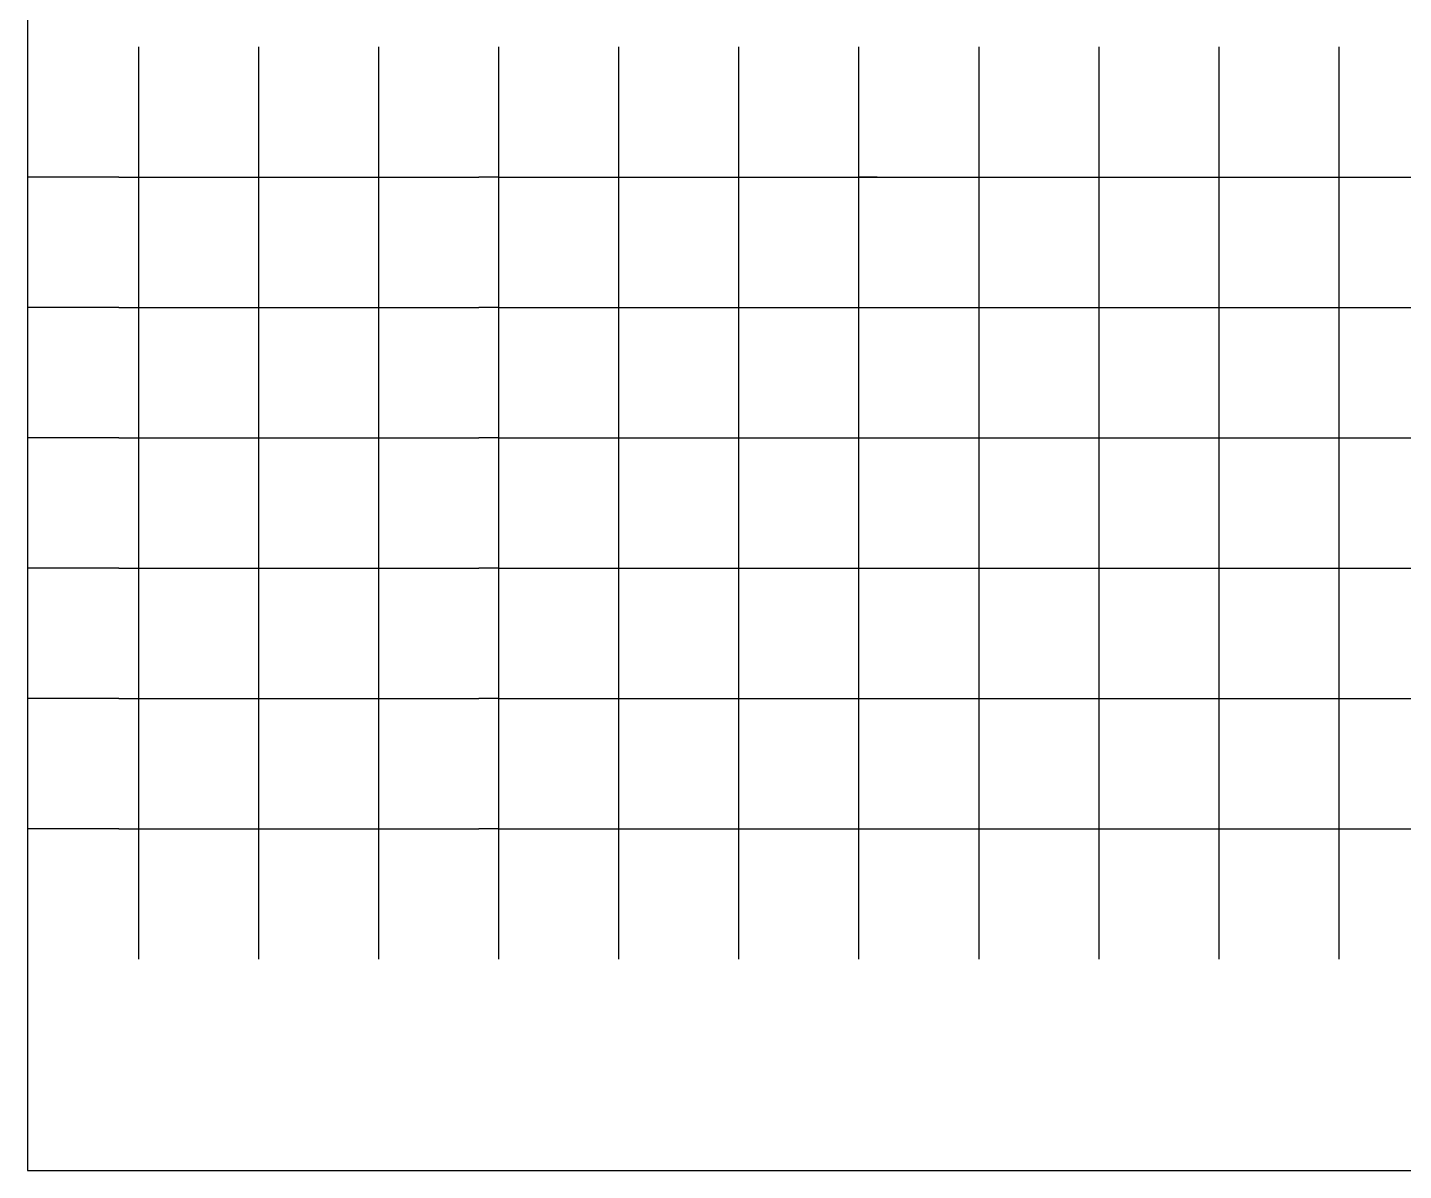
# Model space of a CAD drawing. Extents: x 0 to 304, y 0 to 158.
# Drawn here: x 0.1 to 67.2, y 0.2 to 55.9 of the extents above; entities that cross this region are included whole.
import ezdxf

# ---------------------------------------------------------------- set-up
doc = ezdxf.new("R2010")
doc.units = 0

msp = doc.modelspace()

# ---------------------------------------------------------------- linework, layer by layer
at = {"layer": '2xDUENQ T450SP30'}
for p, q in [((4.6, 48.65, 4.8), (0.15, 48.65, 4.8)), ((4.6, 48.65, 9.6), (0.15, 48.65, 9.6)), ((6.5, 48.65, 4.8), (10.45, 48.65, 4.8)), ((6.5, 48.65, 9.6), (10.45, 48.65, 9.6)), ((18.25, 48.65, 4.8), (22.15, 48.65, 4.8)), ((18.25, 48.65, 9.6), (22.15, 48.65, 9.6)), ((29.85, 48.65, 4.8), (33.9, 48.65, 4.8)), ((29.85, 48.65, 9.6), (33.9, 48.65, 9.6)), ((41.55, 48.65, 4.8), (45.6, 48.65, 4.8)), ((41.55, 48.65, 9.6), (45.6, 48.65, 9.6)), ((53.25, 48.65, 4.8), (57.3, 48.65, 4.8)), ((53.25, 48.65, 9.6), (57.3, 48.65, 9.6)), ((64.95, 48.65, 4.8), (69, 48.65, 4.8)), ((64.95, 48.65, 9.6), (69, 48.65, 9.6)), ((4.6, 42.3, 4.8), (0.15, 42.3, 4.8)), ((4.6, 42.3, 9.6), (0.15, 42.3, 9.6)), ((6.5, 42.3, 4.8), (10.45, 42.3, 4.8)), ((6.5, 42.3, 9.6), (10.45, 42.3, 9.6)), ((18.25, 42.3, 4.8), (22.15, 42.3, 4.8)), ((18.25, 42.3, 9.6), (22.15, 42.3, 9.6)), ((29.85, 42.3, 4.8), (33.9, 42.3, 4.8)), ((29.85, 42.3, 9.6), (33.9, 42.3, 9.6)), ((41.55, 42.3, 4.8), (45.6, 42.3, 4.8)), ((41.55, 42.3, 9.6), (45.6, 42.3, 9.6)), ((53.25, 42.3, 4.8), (57.3, 42.3, 4.8)), ((53.25, 42.3, 9.6), (57.3, 42.3, 9.6)), ((64.95, 42.3, 4.8), (69, 42.3, 4.8)), ((64.95, 42.3, 9.6), (69, 42.3, 9.6)), ((4.6, 35.95, 4.8), (0.15, 35.95, 4.8)), ((4.6, 35.95, 9.6), (0.15, 35.95, 9.6)), ((6.5, 35.95, 4.8), (10.45, 35.95, 4.8)), ((6.5, 35.95, 9.6), (10.45, 35.95, 9.6)), ((18.25, 35.95, 4.8), (22.15, 35.95, 4.8)), ((18.25, 35.95, 9.6), (22.15, 35.95, 9.6)), ((29.85, 35.95, 4.8), (33.9, 35.95, 4.8)), ((29.85, 35.95, 9.6), (33.9, 35.95, 9.6)), ((41.55, 35.95, 4.8), (45.6, 35.95, 4.8)), ((41.55, 35.95, 9.6), (45.6, 35.95, 9.6)), ((53.25, 35.95, 4.8), (57.3, 35.95, 4.8)), ((53.25, 35.95, 9.6), (57.3, 35.95, 9.6)), ((64.95, 35.95, 4.8), (69, 35.95, 4.8)), ((64.95, 35.95, 9.6), (69, 35.95, 9.6)), ((4.6, 29.6, 4.8), (0.15, 29.6, 4.8)), ((4.6, 29.6, 9.6), (0.15, 29.6, 9.6)), ((6.5, 29.6, 4.8), (10.45, 29.6, 4.8)), ((6.5, 29.6, 9.6), (10.45, 29.6, 9.6)), ((18.25, 29.6, 4.8), (22.15, 29.6, 4.8)), ((18.25, 29.6, 9.6), (22.15, 29.6, 9.6)), ((29.85, 29.6, 4.8), (33.9, 29.6, 4.8)), ((29.85, 29.6, 9.6), (33.9, 29.6, 9.6)), ((41.55, 29.6, 4.8), (45.6, 29.6, 4.8)), ((41.55, 29.6, 9.6), (45.6, 29.6, 9.6)), ((53.25, 29.6, 4.8), (57.3, 29.6, 4.8)), ((53.25, 29.6, 9.6), (57.3, 29.6, 9.6)), ((64.95, 29.6, 4.8), (69, 29.6, 4.8)), ((64.95, 29.6, 9.6), (69, 29.6, 9.6)), ((4.6, 23.25, 4.8), (0.15, 23.25, 4.8)), ((4.6, 23.25, 9.6), (0.15, 23.25, 9.6)), ((6.5, 23.25, 4.8), (10.45, 23.25, 4.8)), ((6.5, 23.25, 9.6), (10.45, 23.25, 9.6)), ((18.25, 23.25, 4.8), (22.15, 23.25, 4.8)), ((18.25, 23.25, 9.6), (22.15, 23.25, 9.6)), ((29.85, 23.25, 4.8), (33.9, 23.25, 4.8)), ((29.85, 23.25, 9.6), (33.9, 23.25, 9.6)), ((41.55, 23.25, 4.8), (45.6, 23.25, 4.8)), ((41.55, 23.25, 9.6), (45.6, 23.25, 9.6)), ((53.25, 23.25, 4.8), (57.3, 23.25, 4.8)), ((53.25, 23.25, 9.6), (57.3, 23.25, 9.6)), ((64.95, 23.25, 4.8), (69, 23.25, 4.8)), ((64.95, 23.25, 9.6), (69, 23.25, 9.6)), ((4.6, 16.9, 4.8), (0.15, 16.9, 4.8)), ((4.6, 16.9, 9.6), (0.15, 16.9, 9.6)), ((6.5, 16.9, 4.8), (10.45, 16.9, 4.8)), ((6.5, 16.9, 9.6), (10.45, 16.9, 9.6)), ((18.25, 16.9, 4.8), (22.15, 16.9, 4.8)), ((18.25, 16.9, 9.6), (22.15, 16.9, 9.6)), ((29.85, 16.9, 4.8), (33.9, 16.9, 4.8)), ((29.85, 16.9, 9.6), (33.9, 16.9, 9.6)), ((41.55, 16.9, 4.8), (45.6, 16.9, 4.8)), ((41.55, 16.9, 9.6), (45.6, 16.9, 9.6)), ((53.25, 16.9, 4.8), (57.3, 16.9, 4.8)), ((53.25, 16.9, 9.6), (57.3, 16.9, 9.6)), ((64.95, 16.9, 4.8), (69, 16.9, 4.8)), ((64.95, 16.9, 9.6), (69, 16.9, 9.6))]:
    msp.add_line(p, q, dxfattribs=at)
at = {"layer": '2xDUENQ T450SP50'}
for p, q in [((4.6, 48.65, 4.8), (5.55, 48.65, 4.8)), ((4.6, 48.65, 9.6), (5.55, 48.65, 9.6)), ((5.55, 48.65, 4.8), (6.5, 48.65, 4.8)), ((5.55, 48.65, 9.6), (6.5, 48.65, 9.6)), ((10.45, 48.65, 9.6), (11.4, 48.65, 9.6)), ((11.4, 48.65, 4.8), (17.25, 48.65, 4.8)), ((11.4, 48.65, 9.6), (17.25, 48.65, 9.6)), ((17.25, 48.65, 4.8), (18.25, 48.65, 4.8)), ((17.25, 48.65, 9.6), (18.25, 48.65, 9.6)), ((23.1, 48.65, 4.8), (22.15, 48.65, 4.8)), ((23.1, 48.65, 9.6), (22.15, 48.65, 9.6)), ((23.1, 48.65, 4.8), (28.95, 48.65, 4.8)), ((23.1, 48.65, 9.6), (28.95, 48.65, 9.6)), ((28.95, 48.65, 4.8), (29.85, 48.65, 4.8)), ((28.95, 48.65, 9.6), (29.85, 48.65, 9.6)), ((33.9, 48.65, 4.8), (34.8, 48.65, 4.8)), ((33.9, 48.65, 9.6), (34.8, 48.65, 9.6)), ((34.8, 48.65, 4.8), (40.65, 48.65, 4.8)), ((34.8, 48.65, 9.6), (40.65, 48.65, 9.6)), ((40.65, 48.65, 9.6), (41.55, 48.65, 9.6)), ((41.55, 48.65, 4.8), (40.65, 48.65, 4.8)), ((45.6, 48.65, 4.8), (46.5, 48.65, 4.8)), ((45.6, 48.65, 9.6), (46.5, 48.65, 9.6)), ((46.5, 48.65, 4.8), (52.35, 48.65, 4.8)), ((46.5, 48.65, 9.6), (52.35, 48.65, 9.6)), ((52.35, 48.65, 4.8), (53.25, 48.65, 4.8)), ((52.35, 48.65, 9.6), (53.25, 48.65, 9.6)), ((57.3, 48.65, 4.8), (58.2, 48.65, 4.8)), ((57.3, 48.65, 9.6), (58.2, 48.65, 9.6)), ((58.2, 48.65, 4.8), (64.05, 48.65, 4.8)), ((58.2, 48.65, 9.6), (64.05, 48.65, 9.6)), ((64.05, 48.65, 4.8), (64.95, 48.65, 4.8)), ((64.05, 48.65, 9.6), (64.95, 48.65, 9.6)), ((4.6, 42.3, 4.8), (5.55, 42.3, 4.8)), ((4.6, 42.3, 9.6), (5.55, 42.3, 9.6)), ((5.55, 42.3, 4.8), (6.5, 42.3, 4.8)), ((5.55, 42.3, 9.6), (6.5, 42.3, 9.6)), ((10.45, 42.3, 4.8), (11.4, 42.3, 4.8)), ((10.45, 42.3, 9.6), (11.4, 42.3, 9.6)), ((11.4, 42.3, 4.8), (17.25, 42.3, 4.8)), ((11.4, 42.3, 9.6), (17.25, 42.3, 9.6)), ((17.25, 42.3, 4.8), (18.25, 42.3, 4.8)), ((17.25, 42.3, 9.6), (18.25, 42.3, 9.6)), ((23.1, 42.3, 4.8), (22.15, 42.3, 4.8)), ((23.1, 42.3, 9.6), (22.15, 42.3, 9.6)), ((23.1, 42.3, 4.8), (28.95, 42.3, 4.8)), ((23.1, 42.3, 9.6), (28.95, 42.3, 9.6)), ((28.95, 42.3, 4.8), (29.85, 42.3, 4.8)), ((28.95, 42.3, 9.6), (29.85, 42.3, 9.6)), ((33.9, 42.3, 4.8), (34.8, 42.3, 4.8)), ((33.9, 42.3, 9.6), (34.8, 42.3, 9.6)), ((34.8, 42.3, 4.8), (40.65, 42.3, 4.8)), ((34.8, 42.3, 9.6), (40.65, 42.3, 9.6)), ((40.65, 42.3, 4.8), (41.55, 42.3, 4.8)), ((40.65, 42.3, 9.6), (41.55, 42.3, 9.6)), ((45.6, 42.3, 4.8), (46.5, 42.3, 4.8)), ((45.6, 42.3, 9.6), (46.5, 42.3, 9.6)), ((46.5, 42.3, 4.8), (52.35, 42.3, 4.8)), ((46.5, 42.3, 9.6), (52.35, 42.3, 9.6)), ((52.35, 42.3, 4.8), (53.25, 42.3, 4.8)), ((52.35, 42.3, 9.6), (53.25, 42.3, 9.6)), ((57.3, 42.3, 4.8), (58.2, 42.3, 4.8)), ((57.3, 42.3, 9.6), (58.2, 42.3, 9.6)), ((58.2, 42.3, 4.8), (64.05, 42.3, 4.8)), ((58.2, 42.3, 9.6), (64.05, 42.3, 9.6)), ((64.05, 42.3, 4.8), (64.95, 42.3, 4.8)), ((64.05, 42.3, 9.6), (64.95, 42.3, 9.6)), ((4.6, 35.95, 4.8), (5.55, 35.95, 4.8)), ((4.6, 35.95, 9.6), (5.55, 35.95, 9.6)), ((5.55, 35.95, 4.8), (6.5, 35.95, 4.8)), ((5.55, 35.95, 9.6), (6.5, 35.95, 9.6)), ((10.45, 35.95, 4.8), (11.4, 35.95, 4.8)), ((10.45, 35.95, 9.6), (11.4, 35.95, 9.6)), ((11.4, 35.95, 4.8), (17.25, 35.95, 4.8)), ((11.4, 35.95, 9.6), (17.25, 35.95, 9.6)), ((17.25, 35.95, 4.8), (18.25, 35.95, 4.8)), ((17.25, 35.95, 9.6), (18.25, 35.95, 9.6)), ((23.1, 35.95, 4.8), (22.15, 35.95, 4.8)), ((23.1, 35.95, 9.6), (22.15, 35.95, 9.6)), ((23.1, 35.95, 4.8), (28.95, 35.95, 4.8)), ((23.1, 35.95, 9.6), (28.95, 35.95, 9.6)), ((28.95, 35.95, 4.8), (29.85, 35.95, 4.8)), ((28.95, 35.95, 9.6), (29.85, 35.95, 9.6)), ((33.9, 35.95, 4.8), (34.8, 35.95, 4.8)), ((33.9, 35.95, 9.6), (34.8, 35.95, 9.6)), ((34.8, 35.95, 4.8), (40.65, 35.95, 4.8)), ((34.8, 35.95, 9.6), (40.65, 35.95, 9.6)), ((40.65, 35.95, 4.8), (41.55, 35.95, 4.8)), ((40.65, 35.95, 9.6), (41.55, 35.95, 9.6)), ((45.6, 35.95, 4.8), (46.5, 35.95, 4.8)), ((45.6, 35.95, 9.6), (46.5, 35.95, 9.6)), ((46.5, 35.95, 4.8), (52.35, 35.95, 4.8)), ((46.5, 35.95, 9.6), (52.35, 35.95, 9.6)), ((52.35, 35.95, 4.8), (53.25, 35.95, 4.8)), ((52.35, 35.95, 9.6), (53.25, 35.95, 9.6)), ((57.3, 35.95, 4.8), (58.2, 35.95, 4.8)), ((57.3, 35.95, 9.6), (58.2, 35.95, 9.6)), ((58.2, 35.95, 4.8), (64.05, 35.95, 4.8)), ((58.2, 35.95, 9.6), (64.05, 35.95, 9.6)), ((64.05, 35.95, 4.8), (64.95, 35.95, 4.8)), ((64.05, 35.95, 9.6), (64.95, 35.95, 9.6)), ((4.6, 29.6, 4.8), (5.55, 29.6, 4.8)), ((4.6, 29.6, 9.6), (5.55, 29.6, 9.6)), ((5.55, 29.6, 4.8), (6.5, 29.6, 4.8)), ((5.55, 29.6, 9.6), (6.5, 29.6, 9.6)), ((10.45, 29.6, 4.8), (11.4, 29.6, 4.8)), ((10.45, 29.6, 9.6), (11.4, 29.6, 9.6)), ((11.4, 29.6, 4.8), (17.25, 29.6, 4.8)), ((11.4, 29.6, 9.6), (17.25, 29.6, 9.6)), ((17.25, 29.6, 4.8), (18.25, 29.6, 4.8)), ((17.25, 29.6, 9.6), (18.25, 29.6, 9.6)), ((23.1, 29.6, 4.8), (22.15, 29.6, 4.8)), ((23.1, 29.6, 9.6), (22.15, 29.6, 9.6)), ((23.1, 29.6, 4.8), (28.95, 29.6, 4.8)), ((23.1, 29.6, 9.6), (28.95, 29.6, 9.6)), ((28.95, 29.6, 4.8), (29.85, 29.6, 4.8)), ((28.95, 29.6, 9.6), (29.85, 29.6, 9.6)), ((33.9, 29.6, 4.8), (34.8, 29.6, 4.8)), ((33.9, 29.6, 9.6), (34.8, 29.6, 9.6)), ((34.8, 29.6, 4.8), (40.65, 29.6, 4.8)), ((34.8, 29.6, 9.6), (40.65, 29.6, 9.6)), ((40.65, 29.6, 4.8), (41.55, 29.6, 4.8)), ((40.65, 29.6, 9.6), (41.55, 29.6, 9.6)), ((45.6, 29.6, 4.8), (46.5, 29.6, 4.8)), ((45.6, 29.6, 9.6), (46.5, 29.6, 9.6)), ((46.5, 29.6, 4.8), (52.35, 29.6, 4.8)), ((46.5, 29.6, 9.6), (52.35, 29.6, 9.6)), ((52.35, 29.6, 4.8), (53.25, 29.6, 4.8)), ((52.35, 29.6, 9.6), (53.25, 29.6, 9.6)), ((57.3, 29.6, 4.8), (58.2, 29.6, 4.8)), ((57.3, 29.6, 9.6), (58.2, 29.6, 9.6)), ((58.2, 29.6, 4.8), (64.05, 29.6, 4.8)), ((58.2, 29.6, 9.6), (64.05, 29.6, 9.6)), ((64.05, 29.6, 4.8), (64.95, 29.6, 4.8)), ((64.05, 29.6, 9.6), (64.95, 29.6, 9.6)), ((4.6, 23.25, 4.8), (5.55, 23.25, 4.8)), ((4.6, 23.25, 9.6), (5.55, 23.25, 9.6)), ((5.55, 23.25, 4.8), (6.5, 23.25, 4.8)), ((5.55, 23.25, 9.6), (6.5, 23.25, 9.6)), ((10.45, 23.25, 4.8), (11.4, 23.25, 4.8)), ((10.45, 23.25, 9.6), (11.4, 23.25, 9.6)), ((11.4, 23.25, 4.8), (17.25, 23.25, 4.8)), ((11.4, 23.25, 9.6), (17.25, 23.25, 9.6)), ((17.25, 23.25, 4.8), (18.25, 23.25, 4.8)), ((17.25, 23.25, 9.6), (18.25, 23.25, 9.6)), ((23.1, 23.25, 4.8), (22.15, 23.25, 4.8)), ((23.1, 23.25, 9.6), (22.15, 23.25, 9.6)), ((23.1, 23.25, 4.8), (28.95, 23.25, 4.8)), ((23.1, 23.25, 9.6), (28.95, 23.25, 9.6)), ((28.95, 23.25, 4.8), (29.85, 23.25, 4.8)), ((28.95, 23.25, 9.6), (29.85, 23.25, 9.6)), ((33.9, 23.25, 4.8), (34.8, 23.25, 4.8)), ((33.9, 23.25, 9.6), (34.8, 23.25, 9.6)), ((34.8, 23.25, 4.8), (40.65, 23.25, 4.8)), ((34.8, 23.25, 9.6), (40.65, 23.25, 9.6)), ((40.65, 23.25, 4.8), (41.55, 23.25, 4.8)), ((40.65, 23.25, 9.6), (41.55, 23.25, 9.6)), ((45.6, 23.25, 4.8), (46.5, 23.25, 4.8)), ((45.6, 23.25, 9.6), (46.5, 23.25, 9.6)), ((46.5, 23.25, 4.8), (52.35, 23.25, 4.8)), ((46.5, 23.25, 9.6), (52.35, 23.25, 9.6)), ((52.35, 23.25, 4.8), (53.25, 23.25, 4.8)), ((52.35, 23.25, 9.6), (53.25, 23.25, 9.6)), ((57.3, 23.25, 4.8), (58.2, 23.25, 4.8)), ((57.3, 23.25, 9.6), (58.2, 23.25, 9.6)), ((58.2, 23.25, 4.8), (64.05, 23.25, 4.8)), ((58.2, 23.25, 9.6), (64.05, 23.25, 9.6)), ((64.05, 23.25, 4.8), (64.95, 23.25, 4.8)), ((64.05, 23.25, 9.6), (64.95, 23.25, 9.6)), ((4.6, 16.9, 4.8), (5.55, 16.9, 4.8)), ((4.6, 16.9, 9.6), (5.55, 16.9, 9.6)), ((5.55, 16.9, 4.8), (6.5, 16.9, 4.8)), ((5.55, 16.9, 9.6), (6.5, 16.9, 9.6)), ((10.45, 16.9, 4.8), (11.4, 16.9, 4.8)), ((10.45, 16.9, 9.6), (11.4, 16.9, 9.6)), ((11.4, 16.9, 4.8), (17.25, 16.9, 4.8)), ((11.4, 16.9, 9.6), (17.25, 16.9, 9.6)), ((17.25, 16.9, 4.8), (18.25, 16.9, 4.8)), ((17.25, 16.9, 9.6), (18.25, 16.9, 9.6)), ((23.1, 16.9, 4.8), (22.15, 16.9, 4.8)), ((23.1, 16.9, 9.6), (22.15, 16.9, 9.6)), ((23.1, 16.9, 4.8), (28.95, 16.9, 4.8)), ((23.1, 16.9, 9.6), (28.95, 16.9, 9.6)), ((28.95, 16.9, 4.8), (29.85, 16.9, 4.8)), ((28.95, 16.9, 9.6), (29.85, 16.9, 9.6)), ((33.9, 16.9, 4.8), (34.8, 16.9, 4.8)), ((33.9, 16.9, 9.6), (34.8, 16.9, 9.6)), ((34.8, 16.9, 4.8), (40.65, 16.9, 4.8)), ((34.8, 16.9, 9.6), (40.65, 16.9, 9.6)), ((40.65, 16.9, 4.8), (41.55, 16.9, 4.8)), ((40.65, 16.9, 9.6), (41.55, 16.9, 9.6)), ((45.6, 16.9, 4.8), (46.5, 16.9, 4.8)), ((45.6, 16.9, 9.6), (46.5, 16.9, 9.6)), ((46.5, 16.9, 4.8), (52.35, 16.9, 4.8)), ((46.5, 16.9, 9.6), (52.35, 16.9, 9.6)), ((52.35, 16.9, 4.8), (53.25, 16.9, 4.8)), ((52.35, 16.9, 9.6), (53.25, 16.9, 9.6)), ((57.3, 16.9, 4.8), (58.2, 16.9, 4.8)), ((57.3, 16.9, 9.6), (58.2, 16.9, 9.6)), ((58.2, 16.9, 4.8), (64.05, 16.9, 4.8)), ((58.2, 16.9, 9.6), (64.05, 16.9, 9.6)), ((64.05, 16.9, 4.8), (64.95, 16.9, 4.8)), ((64.05, 16.9, 9.6), (64.95, 16.9, 9.6))]:
    msp.add_line(p, q, dxfattribs=at)
at = {"layer": 'DUENQ T250SP40'}
for p, q in [((5.55, 55, 4.8), (5.55, 48.65, 4.8)), ((5.55, 55, 9.6), (5.55, 48.65, 9.6)), ((11.4, 55, 4.8), (11.4, 48.65, 4.8)), ((11.4, 55, 9.6), (11.4, 48.65, 9.6)), ((17.25, 55, 4.8), (17.25, 48.65, 4.8)), ((17.25, 55, 9.6), (17.25, 48.65, 9.6)), ((23.1, 55, 4.8), (23.1, 48.65, 4.8)), ((23.1, 55, 9.6), (23.1, 48.65, 9.6)), ((28.95, 55, 4.8), (28.95, 48.65, 4.8)), ((28.95, 55, 9.6), (28.95, 48.65, 9.6)), ((34.8, 55, 4.8), (34.8, 48.65, 4.8)), ((34.8, 55, 9.6), (34.8, 48.65, 9.6)), ((40.65, 55, 4.8), (40.65, 48.65, 4.8)), ((40.65, 55, 9.6), (40.65, 48.65, 9.6)), ((46.5, 55, 4.8), (46.5, 48.65, 4.8)), ((46.5, 55, 9.6), (46.5, 48.65, 9.6)), ((52.35, 55, 4.8), (52.35, 48.65, 4.8)), ((52.35, 55, 9.6), (52.35, 48.65, 9.6)), ((58.2, 55, 4.8), (58.2, 48.65, 4.8)), ((58.2, 55, 9.6), (58.2, 48.65, 9.6)), ((64.05, 55, 4.8), (64.05, 48.65, 4.8)), ((64.05, 55, 9.6), (64.05, 48.65, 9.6)), ((5.55, 48.65, 4.8), (5.55, 42.3, 4.8)), ((5.55, 48.65, 9.6), (5.55, 42.3, 9.6)), ((11.4, 48.65, 4.8), (11.4, 42.3, 4.8)), ((11.4, 48.65, 9.6), (11.4, 42.3, 9.6)), ((17.25, 48.65, 4.8), (17.25, 42.3, 4.8)), ((17.25, 48.65, 9.6), (17.25, 42.3, 9.6)), ((23.1, 48.65, 4.8), (23.1, 42.3, 4.8)), ((23.1, 48.65, 9.6), (23.1, 42.3, 9.6)), ((28.95, 48.65, 4.8), (28.95, 42.3, 4.8)), ((28.95, 48.65, 9.6), (28.95, 42.3, 9.6)), ((34.8, 48.65, 4.8), (34.8, 42.3, 4.8)), ((34.8, 48.65, 9.6), (34.8, 42.3, 9.6)), ((40.65, 48.65, 4.8), (40.65, 42.3, 4.8)), ((40.65, 48.65, 9.6), (40.65, 42.3, 9.6)), ((46.5, 48.65, 4.8), (46.5, 42.3, 4.8)), ((46.5, 48.65, 9.6), (46.5, 42.3, 9.6)), ((52.35, 48.65, 4.8), (52.35, 42.3, 4.8)), ((52.35, 48.65, 9.6), (52.35, 42.3, 9.6)), ((58.2, 48.65, 4.8), (58.2, 42.3, 4.8)), ((58.2, 48.65, 9.6), (58.2, 42.3, 9.6)), ((64.05, 48.65, 4.8), (64.05, 42.3, 4.8)), ((64.05, 48.65, 9.6), (64.05, 42.3, 9.6)), ((5.55, 42.3, 4.8), (5.55, 35.95, 4.8)), ((5.55, 42.3, 9.6), (5.55, 35.95, 9.6)), ((11.4, 42.3, 4.8), (11.4, 35.95, 4.8)), ((11.4, 42.3, 9.6), (11.4, 35.95, 9.6)), ((17.25, 42.3, 4.8), (17.25, 35.95, 4.8)), ((17.25, 42.3, 9.6), (17.25, 35.95, 9.6)), ((23.1, 42.3, 4.8), (23.1, 35.95, 4.8)), ((23.1, 42.3, 9.6), (23.1, 35.95, 9.6)), ((28.95, 42.3, 4.8), (28.95, 35.95, 4.8)), ((28.95, 42.3, 9.6), (28.95, 35.95, 9.6)), ((34.8, 42.3, 4.8), (34.8, 35.95, 4.8)), ((34.8, 42.3, 9.6), (34.8, 35.95, 9.6)), ((40.65, 42.3, 4.8), (40.65, 35.95, 4.8)), ((40.65, 42.3, 9.6), (40.65, 35.95, 9.6)), ((46.5, 42.3, 4.8), (46.5, 35.95, 4.8)), ((46.5, 42.3, 9.6), (46.5, 35.95, 9.6)), ((52.35, 42.3, 4.8), (52.35, 35.95, 4.8)), ((52.35, 42.3, 9.6), (52.35, 35.95, 9.6)), ((58.2, 42.3, 4.8), (58.2, 35.95, 4.8)), ((58.2, 42.3, 9.6), (58.2, 35.95, 9.6)), ((64.05, 42.3, 4.8), (64.05, 35.95, 4.8)), ((64.05, 42.3, 9.6), (64.05, 35.95, 9.6)), ((5.55, 35.95, 4.8), (5.55, 29.6, 4.8)), ((5.55, 35.95, 9.6), (5.55, 29.6, 9.6)), ((11.4, 35.95, 4.8), (11.4, 29.6, 4.8)), ((11.4, 35.95, 9.6), (11.4, 29.6, 9.6)), ((17.25, 35.95, 4.8), (17.25, 29.6, 4.8)), ((17.25, 35.95, 9.6), (17.25, 29.6, 9.6)), ((23.1, 35.95, 4.8), (23.1, 29.6, 4.8)), ((23.1, 35.95, 9.6), (23.1, 29.6, 9.6)), ((28.95, 35.95, 4.8), (28.95, 29.6, 4.8)), ((28.95, 35.95, 9.6), (28.95, 29.6, 9.6)), ((34.8, 35.95, 4.8), (34.8, 29.6, 4.8)), ((34.8, 35.95, 9.6), (34.8, 29.6, 9.6)), ((40.65, 35.95, 4.8), (40.65, 29.6, 4.8)), ((40.65, 35.95, 9.6), (40.65, 29.6, 9.6)), ((46.5, 35.95, 4.8), (46.5, 29.6, 4.8)), ((46.5, 35.95, 9.6), (46.5, 29.6, 9.6)), ((52.35, 35.95, 4.8), (52.35, 29.6, 4.8)), ((52.35, 35.95, 9.6), (52.35, 29.6, 9.6)), ((58.2, 35.95, 4.8), (58.2, 29.6, 4.8)), ((58.2, 35.95, 9.6), (58.2, 29.6, 9.6)), ((64.05, 35.95, 4.8), (64.05, 29.6, 4.8)), ((64.05, 35.95, 9.6), (64.05, 29.6, 9.6)), ((5.55, 29.6, 4.8), (5.55, 23.25, 4.8)), ((5.55, 29.6, 9.6), (5.55, 23.25, 9.6)), ((11.4, 29.6, 4.8), (11.4, 23.25, 4.8)), ((11.4, 29.6, 9.6), (11.4, 23.25, 9.6)), ((17.25, 29.6, 4.8), (17.25, 23.25, 4.8)), ((17.25, 29.6, 9.6), (17.25, 23.25, 9.6)), ((23.1, 29.6, 4.8), (23.1, 23.25, 4.8)), ((23.1, 29.6, 9.6), (23.1, 23.25, 9.6)), ((28.95, 29.6, 4.8), (28.95, 23.25, 4.8)), ((28.95, 29.6, 9.6), (28.95, 23.25, 9.6)), ((34.8, 29.6, 4.8), (34.8, 23.25, 4.8)), ((34.8, 29.6, 9.6), (34.8, 23.25, 9.6)), ((40.65, 29.6, 4.8), (40.65, 23.25, 4.8)), ((40.65, 29.6, 9.6), (40.65, 23.25, 9.6)), ((46.5, 29.6, 4.8), (46.5, 23.25, 4.8)), ((46.5, 29.6, 9.6), (46.5, 23.25, 9.6)), ((52.35, 29.6, 4.8), (52.35, 23.25, 4.8)), ((52.35, 29.6, 9.6), (52.35, 23.25, 9.6)), ((58.2, 29.6, 4.8), (58.2, 23.25, 4.8)), ((58.2, 29.6, 9.6), (58.2, 23.25, 9.6)), ((64.05, 29.6, 4.8), (64.05, 23.25, 4.8)), ((64.05, 29.6, 9.6), (64.05, 23.25, 9.6)), ((5.55, 23.25, 4.8), (5.55, 16.9, 4.8)), ((5.55, 23.25, 9.6), (5.55, 16.9, 9.6)), ((11.4, 23.25, 4.8), (11.4, 16.9, 4.8)), ((11.4, 23.25, 9.6), (11.4, 16.9, 9.6)), ((17.25, 23.25, 4.8), (17.25, 16.9, 4.8)), ((17.25, 23.25, 9.6), (17.25, 16.9, 9.6)), ((23.1, 23.25, 4.8), (23.1, 16.9, 4.8)), ((23.1, 23.25, 9.6), (23.1, 16.9, 9.6)), ((28.95, 23.25, 4.8), (28.95, 16.9, 4.8)), ((28.95, 23.25, 9.6), (28.95, 16.9, 9.6)), ((34.8, 23.25, 4.8), (34.8, 16.9, 4.8)), ((34.8, 23.25, 9.6), (34.8, 16.9, 9.6)), ((40.65, 23.25, 4.8), (40.65, 16.9, 4.8)), ((40.65, 23.25, 9.6), (40.65, 16.9, 9.6)), ((46.5, 23.25, 4.8), (46.5, 16.9, 4.8)), ((46.5, 23.25, 9.6), (46.5, 16.9, 9.6)), ((52.35, 23.25, 4.8), (52.35, 16.9, 4.8)), ((52.35, 23.25, 9.6), (52.35, 16.9, 9.6)), ((58.2, 23.25, 4.8), (58.2, 16.9, 4.8)), ((58.2, 23.25, 9.6), (58.2, 16.9, 9.6)), ((64.05, 23.25, 4.8), (64.05, 16.9, 4.8)), ((64.05, 23.25, 9.6), (64.05, 16.9, 9.6)), ((5.55, 16.9, 4.8), (5.55, 10.55, 4.8)), ((5.55, 16.9, 9.6), (5.55, 10.55, 9.6)), ((11.4, 16.9, 4.8), (11.4, 10.55, 4.8)), ((11.4, 16.9, 9.6), (11.4, 10.55, 9.6)), ((17.25, 16.9, 4.8), (17.25, 10.55, 4.8)), ((17.25, 16.9, 9.6), (17.25, 10.55, 9.6)), ((23.1, 16.9, 4.8), (23.1, 10.55, 4.8)), ((23.1, 16.9, 9.6), (23.1, 10.55, 9.6)), ((28.95, 16.9, 4.8), (28.95, 10.55, 4.8)), ((28.95, 16.9, 9.6), (28.95, 10.55, 9.6)), ((34.8, 16.9, 4.8), (34.8, 10.55, 4.8)), ((34.8, 16.9, 9.6), (34.8, 10.55, 9.6)), ((40.65, 16.9, 4.8), (40.65, 10.55, 4.8)), ((40.65, 16.9, 9.6), (40.65, 10.55, 9.6)), ((46.5, 16.9, 4.8), (46.5, 10.55, 4.8)), ((46.5, 16.9, 9.6), (46.5, 10.55, 9.6)), ((52.35, 16.9, 4.8), (52.35, 10.55, 4.8)), ((52.35, 16.9, 9.6), (52.35, 10.55, 9.6)), ((58.2, 16.9, 4.8), (58.2, 10.55, 4.8)), ((58.2, 16.9, 9.6), (58.2, 10.55, 9.6)), ((64.05, 16.9, 4.8), (64.05, 10.55, 4.8)), ((64.05, 16.9, 9.6), (64.05, 10.55, 9.6))]:
    msp.add_line(p, q, dxfattribs=at)
at = {"layer": 'QRO 200x5 K'}
for p, q in [((0.15, 55), (0.15, 55, 4.8)), ((0.15, 55, 4.8), (0.15, 55, 9.6)), ((0.15, 48.65), (0.15, 48.65, 4.8)), ((0.15, 48.65, 4.8), (0.15, 48.65, 9.6)), ((0.15, 42.3), (0.15, 42.3, 4.8)), ((0.15, 42.3, 4.8), (0.15, 42.3, 9.6)), ((0.15, 35.95), (0.15, 35.95, 4.8)), ((0.15, 35.95, 4.8), (0.15, 35.95, 9.6)), ((0.15, 29.6), (0.15, 29.6, 4.8)), ((0.15, 29.6, 4.8), (0.15, 29.6, 9.6)), ((0.15, 23.25), (0.15, 23.25, 4.8)), ((0.15, 23.25, 4.8), (0.15, 23.25, 9.6)), ((0.15, 16.9), (0.15, 16.9, 4.8)), ((0.15, 16.9, 4.8), (0.15, 16.9, 9.6)), ((0.15, 10.55), (0.15, 10.55, 4.8)), ((0.15, 10.55, 4.8), (0.15, 10.55, 9.6)), ((0.15, 0.25), (0.15, 0.25, 4.8)), ((0.15, 0.25, 4.8), (0.15, 0.25, 9.6))]:
    msp.add_line(p, q, dxfattribs=at)
at = {"layer": 'RRO 200x300x6'}
for p, q in [((5.55, 55), (5.55, 55, 4.8)), ((5.55, 55, 4.8), (5.55, 55, 9.6)), ((11.4, 55), (11.4, 55, 4.8)), ((11.4, 55, 4.8), (11.4, 55, 9.6)), ((17.25, 55), (17.25, 55, 4.8)), ((17.25, 55, 4.8), (17.25, 55, 9.6)), ((23.1, 55), (23.1, 55, 4.8)), ((23.1, 55, 4.8), (23.1, 55, 9.6)), ((28.95, 55), (28.95, 55, 4.8)), ((28.95, 55, 4.8), (28.95, 55, 9.6)), ((34.8, 55), (34.8, 55, 4.8)), ((34.8, 55, 4.8), (34.8, 55, 9.6)), ((40.65, 55), (40.65, 55, 4.8)), ((40.65, 55, 4.8), (40.65, 55, 9.6)), ((46.5, 55), (46.5, 55, 4.8)), ((46.5, 55, 4.8), (46.5, 55, 9.6)), ((52.35, 55), (52.35, 55, 4.8)), ((52.35, 55, 4.8), (52.35, 55, 9.6)), ((58.2, 55), (58.2, 55, 4.8)), ((58.2, 55, 4.8), (58.2, 55, 9.6)), ((64.05, 55), (64.05, 55, 4.8)), ((64.05, 55, 4.8), (64.05, 55, 9.6)), ((5.55, 48.65), (5.55, 48.65, 4.8)), ((5.55, 48.65, 4.8), (5.55, 48.65, 9.6)), ((11.4, 48.65), (11.4, 48.65, 4.8)), ((11.4, 48.65, 4.8), (11.4, 48.65, 9.6)), ((17.25, 48.65), (17.25, 48.65, 4.8)), ((17.25, 48.65, 4.8), (17.25, 48.65, 9.6)), ((23.1, 48.65), (23.1, 48.65, 4.8)), ((23.1, 48.65, 4.8), (23.1, 48.65, 9.6)), ((28.95, 48.65), (28.95, 48.65, 4.8)), ((28.95, 48.65, 4.8), (28.95, 48.65, 9.6)), ((34.8, 48.65), (34.8, 48.65, 4.8)), ((34.8, 48.65, 4.8), (34.8, 48.65, 9.6)), ((40.65, 48.65), (40.65, 48.65, 4.8)), ((40.65, 48.65, 4.8), (40.65, 48.65, 9.6)), ((46.5, 48.65), (46.5, 48.65, 4.8)), ((46.5, 48.65, 4.8), (46.5, 48.65, 9.6)), ((52.35, 48.65), (52.35, 48.65, 4.8)), ((52.35, 48.65, 4.8), (52.35, 48.65, 9.6)), ((58.2, 48.65), (58.2, 48.65, 4.8)), ((58.2, 48.65, 4.8), (58.2, 48.65, 9.6)), ((64.05, 48.65), (64.05, 48.65, 4.8)), ((64.05, 48.65, 4.8), (64.05, 48.65, 9.6)), ((5.55, 42.3), (5.55, 42.3, 4.8)), ((5.55, 42.3, 4.8), (5.55, 42.3, 9.6)), ((11.4, 42.3), (11.4, 42.3, 4.8)), ((11.4, 42.3, 4.8), (11.4, 42.3, 9.6)), ((17.25, 42.3), (17.25, 42.3, 4.8)), ((17.25, 42.3, 4.8), (17.25, 42.3, 9.6)), ((23.1, 42.3), (23.1, 42.3, 4.8)), ((23.1, 42.3, 4.8), (23.1, 42.3, 9.6)), ((28.95, 42.3), (28.95, 42.3, 4.8)), ((28.95, 42.3, 4.8), (28.95, 42.3, 9.6)), ((34.8, 42.3), (34.8, 42.3, 4.8)), ((34.8, 42.3, 4.8), (34.8, 42.3, 9.6)), ((40.65, 42.3), (40.65, 42.3, 4.8)), ((40.65, 42.3, 4.8), (40.65, 42.3, 9.6)), ((46.5, 42.3), (46.5, 42.3, 4.8)), ((46.5, 42.3, 4.8), (46.5, 42.3, 9.6)), ((52.35, 42.3), (52.35, 42.3, 4.8)), ((52.35, 42.3, 4.8), (52.35, 42.3, 9.6)), ((58.2, 42.3), (58.2, 42.3, 4.8)), ((58.2, 42.3, 4.8), (58.2, 42.3, 9.6)), ((64.05, 42.3), (64.05, 42.3, 4.8)), ((64.05, 42.3, 4.8), (64.05, 42.3, 9.6)), ((5.55, 35.95), (5.55, 35.95, 4.8)), ((5.55, 35.95, 4.8), (5.55, 35.95, 9.6)), ((11.4, 35.95), (11.4, 35.95, 4.8)), ((11.4, 35.95, 4.8), (11.4, 35.95, 9.6)), ((17.25, 35.95), (17.25, 35.95, 4.8)), ((17.25, 35.95, 4.8), (17.25, 35.95, 9.6)), ((23.1, 35.95), (23.1, 35.95, 4.8)), ((23.1, 35.95, 4.8), (23.1, 35.95, 9.6)), ((28.95, 35.95), (28.95, 35.95, 4.8)), ((28.95, 35.95, 4.8), (28.95, 35.95, 9.6)), ((34.8, 35.95), (34.8, 35.95, 4.8)), ((34.8, 35.95, 4.8), (34.8, 35.95, 9.6)), ((40.65, 35.95), (40.65, 35.95, 4.8)), ((40.65, 35.95, 4.8), (40.65, 35.95, 9.6)), ((46.5, 35.95), (46.5, 35.95, 4.8)), ((46.5, 35.95, 4.8), (46.5, 35.95, 9.6)), ((52.35, 35.95), (52.35, 35.95, 4.8)), ((52.35, 35.95, 4.8), (52.35, 35.95, 9.6)), ((58.2, 35.95), (58.2, 35.95, 4.8)), ((58.2, 35.95, 4.8), (58.2, 35.95, 9.6)), ((64.05, 35.95), (64.05, 35.95, 4.8)), ((64.05, 35.95, 4.8), (64.05, 35.95, 9.6)), ((5.55, 29.6), (5.55, 29.6, 4.8)), ((5.55, 29.6, 4.8), (5.55, 29.6, 9.6)), ((11.4, 29.6), (11.4, 29.6, 4.8)), ((11.4, 29.6, 4.8), (11.4, 29.6, 9.6)), ((17.25, 29.6), (17.25, 29.6, 4.8)), ((17.25, 29.6, 4.8), (17.25, 29.6, 9.6)), ((23.1, 29.6), (23.1, 29.6, 4.8)), ((23.1, 29.6, 4.8), (23.1, 29.6, 9.6)), ((28.95, 29.6), (28.95, 29.6, 4.8)), ((28.95, 29.6, 4.8), (28.95, 29.6, 9.6)), ((34.8, 29.6), (34.8, 29.6, 4.8)), ((34.8, 29.6, 4.8), (34.8, 29.6, 9.6)), ((40.65, 29.6), (40.65, 29.6, 4.8)), ((40.65, 29.6, 4.8), (40.65, 29.6, 9.6)), ((46.5, 29.6), (46.5, 29.6, 4.8)), ((46.5, 29.6, 4.8), (46.5, 29.6, 9.6)), ((52.35, 29.6), (52.35, 29.6, 4.8)), ((52.35, 29.6, 4.8), (52.35, 29.6, 9.6)), ((58.2, 29.6), (58.2, 29.6, 4.8)), ((58.2, 29.6, 4.8), (58.2, 29.6, 9.6)), ((64.05, 29.6), (64.05, 29.6, 4.8)), ((64.05, 29.6, 4.8), (64.05, 29.6, 9.6)), ((5.55, 23.25), (5.55, 23.25, 4.8)), ((5.55, 23.25, 4.8), (5.55, 23.25, 9.6)), ((11.4, 23.25), (11.4, 23.25, 4.8)), ((11.4, 23.25, 4.8), (11.4, 23.25, 9.6)), ((17.25, 23.25), (17.25, 23.25, 4.8)), ((17.25, 23.25, 4.8), (17.25, 23.25, 9.6)), ((23.1, 23.25), (23.1, 23.25, 4.8)), ((23.1, 23.25, 4.8), (23.1, 23.25, 9.6)), ((28.95, 23.25), (28.95, 23.25, 4.8)), ((28.95, 23.25, 4.8), (28.95, 23.25, 9.6)), ((34.8, 23.25), (34.8, 23.25, 4.8)), ((34.8, 23.25, 4.8), (34.8, 23.25, 9.6)), ((40.65, 23.25), (40.65, 23.25, 4.8)), ((40.65, 23.25, 4.8), (40.65, 23.25, 9.6)), ((46.5, 23.25), (46.5, 23.25, 4.8)), ((46.5, 23.25, 4.8), (46.5, 23.25, 9.6)), ((52.35, 23.25), (52.35, 23.25, 4.8)), ((52.35, 23.25, 4.8), (52.35, 23.25, 9.6)), ((58.2, 23.25), (58.2, 23.25, 4.8)), ((58.2, 23.25, 4.8), (58.2, 23.25, 9.6)), ((64.05, 23.25), (64.05, 23.25, 4.8)), ((64.05, 23.25, 4.8), (64.05, 23.25, 9.6)), ((5.55, 16.9), (5.55, 16.9, 4.8)), ((5.55, 16.9, 4.8), (5.55, 16.9, 9.6)), ((11.4, 16.9), (11.4, 16.9, 4.8)), ((11.4, 16.9, 4.8), (11.4, 16.9, 9.6)), ((17.25, 16.9), (17.25, 16.9, 4.8)), ((17.25, 16.9, 4.8), (17.25, 16.9, 9.6)), ((23.1, 16.9), (23.1, 16.9, 4.8)), ((23.1, 16.9, 4.8), (23.1, 16.9, 9.6)), ((28.95, 16.9), (28.95, 16.9, 4.8)), ((28.95, 16.9, 4.8), (28.95, 16.9, 9.6)), ((34.8, 16.9), (34.8, 16.9, 4.8)), ((34.8, 16.9, 4.8), (34.8, 16.9, 9.6)), ((40.65, 16.9), (40.65, 16.9, 4.8)), ((40.65, 16.9, 4.8), (40.65, 16.9, 9.6)), ((46.5, 16.9), (46.5, 16.9, 4.8)), ((46.5, 16.9, 4.8), (46.5, 16.9, 9.6)), ((52.35, 16.9), (52.35, 16.9, 4.8)), ((52.35, 16.9, 4.8), (52.35, 16.9, 9.6)), ((58.2, 16.9), (58.2, 16.9, 4.8)), ((58.2, 16.9, 4.8), (58.2, 16.9, 9.6)), ((64.05, 16.9), (64.05, 16.9, 4.8)), ((64.05, 16.9, 4.8), (64.05, 16.9, 9.6)), ((5.55, 10.55), (5.55, 10.55, 4.8)), ((5.55, 10.55, 4.8), (5.55, 10.55, 9.6)), ((11.4, 10.55), (11.4, 10.55, 4.8)), ((11.4, 10.55, 4.8), (11.4, 10.55, 9.6)), ((17.25, 10.55), (17.25, 10.55, 4.8)), ((17.25, 10.55, 4.8), (17.25, 10.55, 9.6)), ((23.1, 10.55), (23.1, 10.55, 4.8)), ((23.1, 10.55, 4.8), (23.1, 10.55, 9.6)), ((28.95, 10.55), (28.95, 10.55, 4.8)), ((28.95, 10.55, 4.8), (28.95, 10.55, 9.6)), ((34.8, 10.55), (34.8, 10.55, 4.8)), ((34.8, 10.55, 4.8), (34.8, 10.55, 9.6)), ((40.65, 10.55), (40.65, 10.55, 4.8)), ((40.65, 10.55, 4.8), (40.65, 10.55, 9.6)), ((46.5, 10.55), (46.5, 10.55, 4.8)), ((46.5, 10.55, 4.8), (46.5, 10.55, 9.6)), ((52.35, 10.55), (52.35, 10.55, 4.8)), ((52.35, 10.55, 4.8), (52.35, 10.55, 9.6)), ((58.2, 10.55), (58.2, 10.55, 4.8)), ((58.2, 10.55, 4.8), (58.2, 10.55, 9.6)), ((64.05, 10.55), (64.05, 10.55, 4.8)), ((64.05, 10.55, 4.8), (64.05, 10.55, 9.6)), ((5.55, 0.25), (5.55, 0.25, 4.8)), ((5.55, 0.25, 4.8), (5.55, 0.25, 9.6))]:
    msp.add_line(p, q, dxfattribs=at)
at = {"layer": 'shell'}
for points in [[(0.15, 106, 4.8), (0.15, 0.25, 4.8), (134.25, 0.25, 4.8), (134.25, 106, 4.8)], [(0.15, 106, 9.6), (0.15, 0.25, 9.6), (134.25, 0.25, 9.6), (134.25, 106, 9.6)]]:
    msp.add_3dface(points, dxfattribs=at)

doc.saveas('drawing.dxf')
